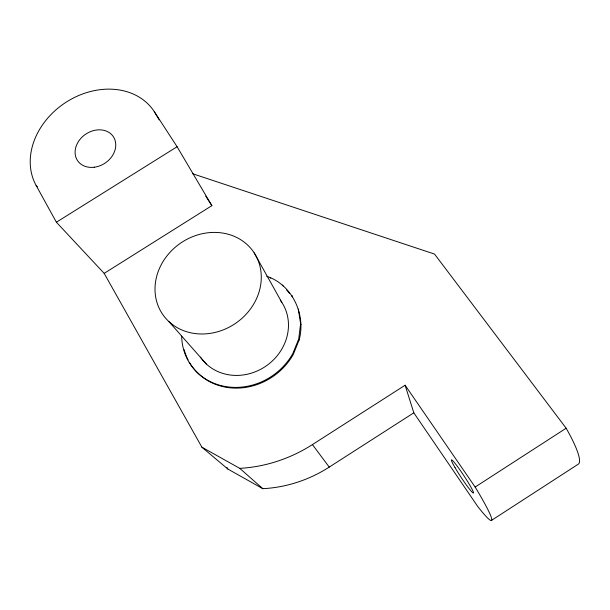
<?xml version="1.0" encoding="UTF-8"?>
<svg xmlns="http://www.w3.org/2000/svg" width="610" height="610" viewBox="0 0 610 610"><rect width="100%" height="100%" fill="white"/><g stroke="black" fill="none" stroke-linecap="round" stroke-linejoin="round"><path stroke-width="0.91" d="M298.32 309.026L300.6 323.727L298.732 338.946L292.8 353.602A61.32 55.533 -35.2 0 1 226.363 386.687A61.32 55.533 -35.2 0 1 181.681 336.148M266.722 276.284C292.182 284.634 306.029 314.379 299.205 339.778L293.288 354.402A61.183 55.434 -35.2 0 1 240.874 387.952A61.183 55.434 -35.2 0 1 189.344 362.264M491.401 520.46L578.143 464.256A65.43 11.712 55.2 0 0 566.156 428.22L434.526 254.073L192.638 173.736M104.173 273.364L211.876 205.654L177.091 146.736L154.338 111.699A69.715 56.379 -33.9 0 0 67.085 101.588A69.715 56.379 -33.9 0 0 36.112 185.417L56.394 222.231L104.173 273.364L201.887 447.191L239.768 468.358A140.918 127.856 -35.3 0 0 312.419 444.591L405.109 385.223L413.816 412.825L477.897 506.704A65.621 5.337 56.5 0 0 475.144 487.039L566.156 428.22M201.887 447.191L227.827 469.029L262.803 488.686A129.259 119.278 -36.1 0 0 329.24 467.1L413.816 412.825M56.394 222.231L177.091 146.736M239.768 468.358L262.803 488.686M36.112 185.417L37.378 186.82M286.639 290.04L289.628 293.402M291.427 295.423L292.617 296.765L292.144 295.858M168.932 321.63L206.317 363.987M312.419 444.591L329.248 467.1M405.109 385.223L475.144 487.039M205.715 196.138L211.876 205.654M154.338 111.699L159.202 119.888M298.534 339.442L299.007 340.273M226.889 467.382L227.827 469.029M254.149 252.814A55.136 48.625 -34.4 0 1 208.185 333.639A55.136 48.625 -34.4 0 1 162.092 263.154A55.136 48.625 -34.4 0 1 254.149 252.814L281.828 302.392M270.26 277.337L270.779 278.282M300.6 323.727L301.065 324.589M282.552 285.068L283.055 285.998M280.303 300.212A49.052 44.416 -35.1 0 1 266.745 365.55A49.052 44.416 -35.1 0 1 200.454 357.17M188.048 359.885A61.183 55.434 -35.2 0 1 184.151 349.675M94.23 167.231A21.541 17.415 -33.9 0 0 113.62 137.09A21.541 17.415 -33.9 0 0 78.438 141.528A21.541 17.415 -33.9 0 0 94.23 167.231M455.068 467.695A19.84 1.609 56.5 0 0 473.268 493.048A19.84 1.609 56.5 0 0 459.094 468.732A19.84 1.609 56.5 0 0 455.068 467.695"/></g></svg>
